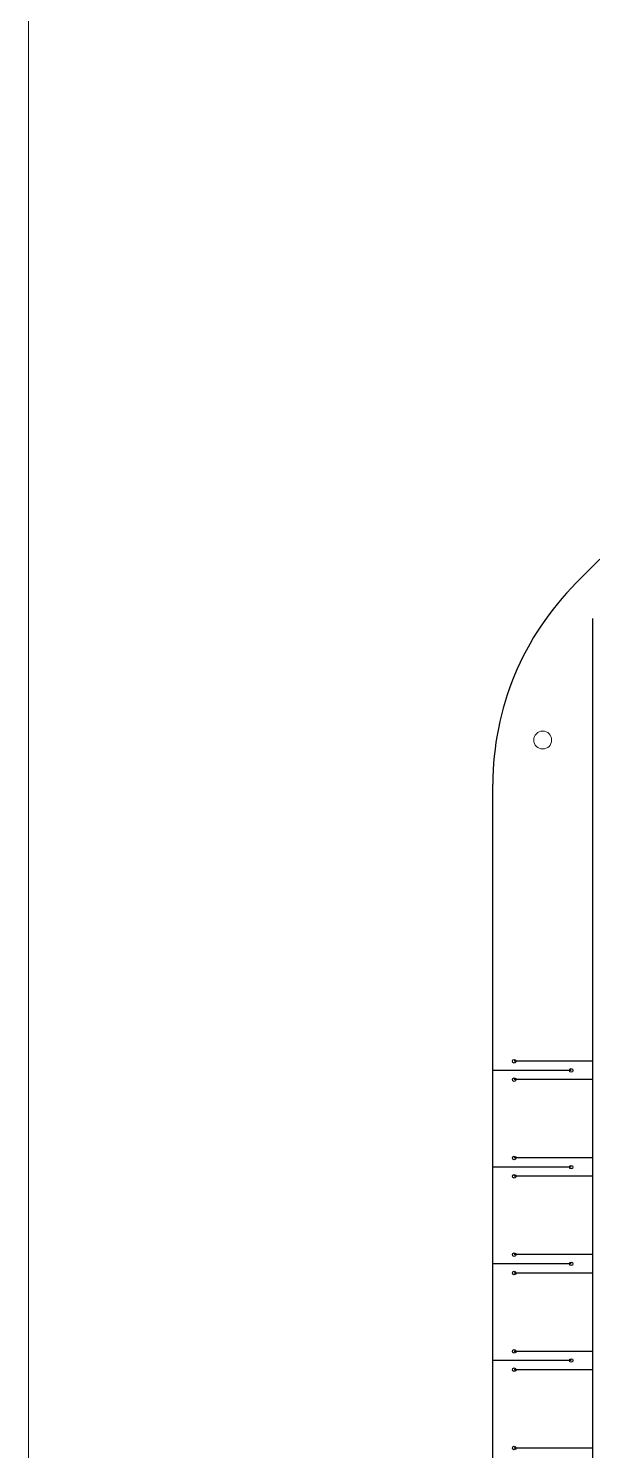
# Model space of a CAD drawing. Header units: millimetres. Extents: x 0 to 40, y 0 to 70.
# Drawn here: x 0 to 3.96, y 13.88 to 23.86 of the extents above; entities that cross this region are included whole.
import ezdxf

# ---------------------------------------------------------------- set-up
doc = ezdxf.new("R2010")
doc.units = ezdxf.units.MM
for name, color, linetype in [('Al Foil', 2, 'Continuous'), ('DEF POINTS', 7, 'Continuous'), ('Metal Tracks', 2, 'Continuous')]:
    doc.layers.add(name, color=color, linetype=linetype)

msp = doc.modelspace()

# ---------------------------------------------------------------- linework, layer by layer
at = {"layer": 'Al Foil', "linetype": 'Continuous', "lineweight": 0}
msp.add_line((0, 0), (0, 70), dxfattribs=at)
at = {"layer": 'Al Foil'}
for p, q in [((3.8471, 19.9722), (6.3255, 22.4506)), ((3.9613, 19.7207), (3.9613, 7.7859)), ((3.2613, 7.8859), (3.2613, 18.5579))]:
    msp.add_line(p, q, dxfattribs=at)
at = {"layer": 'Al Foil', "linetype": 'Continuous', "lineweight": 0}
msp.add_circle((3.6113, 18.8683), 0.0626, dxfattribs=at)
at = {"layer": 'Al Foil'}
for centre in [(3.4113, 16.6129), (3.4113, 16.4839), (3.8113, 16.5484), (3.4113, 15.9339), (3.8113, 15.8694), (3.4113, 15.8049), (3.4113, 15.2549), (3.8113, 15.1904), (3.4113, 15.1259), (3.4113, 14.5759), (3.8113, 14.5114), (3.4113, 14.4469), (3.4113, 13.8969)]:
    msp.add_circle(centre, 0.0125, dxfattribs=at)
msp.add_arc((5.2613, 18.5579), 2, 135, 180, dxfattribs=at)
at = {"layer": 'DEF POINTS', "linetype": 'Continuous', "lineweight": 0}
msp.add_line((0, 0), (0, 70), dxfattribs=at)
at = {"layer": 'Metal Tracks'}
for p, q in [((3.9613, 16.6129), (3.4113, 16.6129)), ((3.8113, 16.5484), (3.2613, 16.5484)), ((3.9613, 16.4839), (3.4113, 16.4839)), ((3.9613, 15.9339), (3.4113, 15.9339)), ((3.8113, 15.8694), (3.2613, 15.8694)), ((3.9613, 15.8049), (3.4113, 15.8049)), ((3.8113, 15.1904), (3.2613, 15.1904)), ((3.9613, 15.2549), (3.4113, 15.2549)), ((3.9613, 15.1259), (3.4113, 15.1259)), ((3.8113, 14.5114), (3.2613, 14.5114)), ((3.9613, 14.5759), (3.4113, 14.5759)), ((3.9613, 14.4469), (3.4113, 14.4469)), ((3.9613, 13.8969), (3.4113, 13.8969))]:
    msp.add_line(p, q, dxfattribs=at)

doc.saveas('drawing.dxf')
